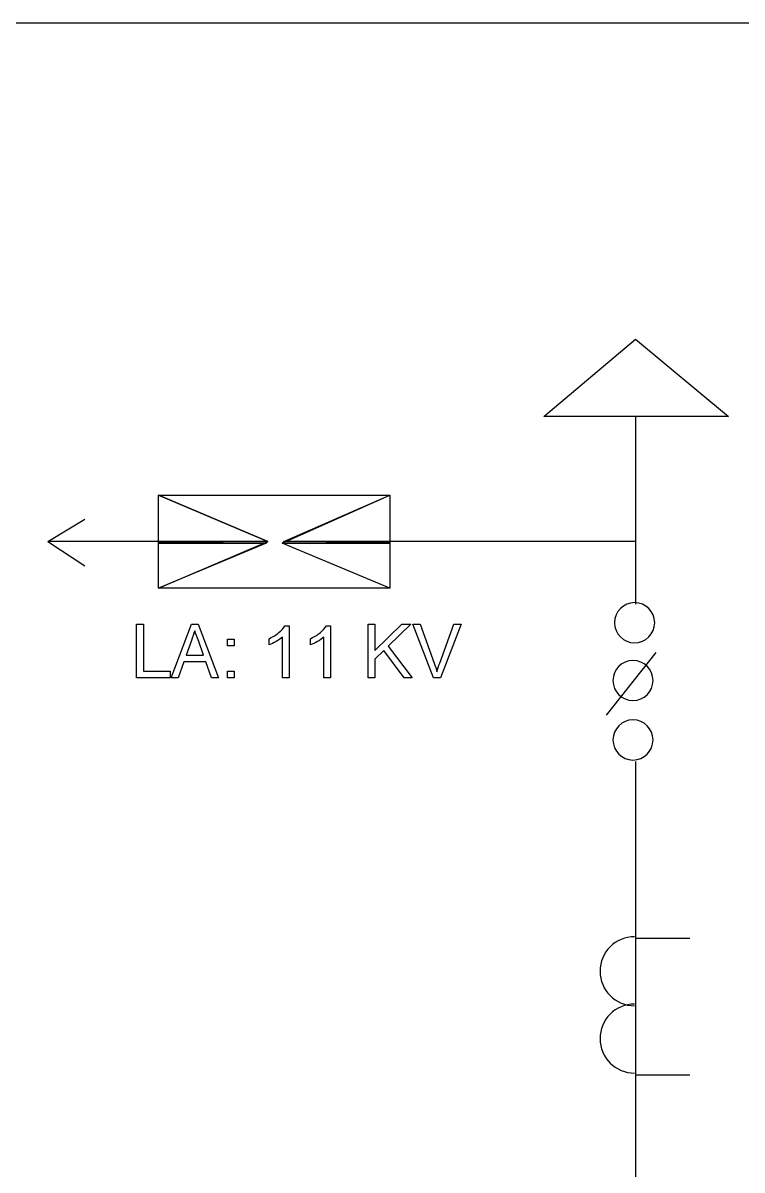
# Model space of a CAD drawing. Header units: millimetres. Extents: x 12 to 286, y 8 to 173.
# Drawn here: x 131.48 to 150.44, y 143.06 to 173.3 of the extents above; entities that cross this region are included whole.
import ezdxf

# ---------------------------------------------------------------- set-up
doc = ezdxf.new("R2010")
doc.units = ezdxf.units.MM
doc.layers.get('0').update_dxf_attribs({"linetype": 'CONTINUOUS'})

msp = doc.modelspace()

# ---------------------------------------------------------------- linework, layer by layer
at = {"color": 0}
for p, q in [((12.1212, 173.298), (286.06, 173.298)), ((145.218, 162.927), (147.63, 164.96)), ((147.63, 164.96), (150.086, 162.927)), ((150.086, 162.927), (145.218, 162.927)), ((147.63, 162.927), (147.63, 157.974)), ((135.057, 160.853), (137.936, 159.625)), ((135.057, 159.625), (135.057, 160.853)), ((135.057, 160.853), (137.936, 159.625)), ((135.057, 159.625), (135.057, 160.853)), ((137.936, 159.625), (135.057, 160.853)), ((135.057, 160.853), (141.154, 160.853)), ((135.057, 158.397), (135.057, 160.853)), ((138.316, 159.582), (141.154, 160.853)), ((138.359, 159.625), (141.154, 160.853)), ((138.359, 159.625), (141.154, 160.853)), ((141.154, 160.853), (141.154, 159.625)), ((141.154, 160.853), (141.154, 159.625)), ((141.154, 160.853), (141.154, 158.397)), ((132.136, 159.625), (133.11, 160.218)), ((135.057, 159.625), (132.136, 159.625)), ((132.136, 159.625), (133.11, 158.99)), ((137.936, 159.625), (135.057, 159.625)), ((137.936, 159.625), (135.057, 159.625)), ((137.936, 159.625), (135.057, 159.625)), ((135.057, 159.625), (137.893, 159.582)), ((135.057, 159.625), (137.893, 159.582)), ((135.057, 159.582), (135.057, 159.625)), ((137.936, 159.625), (135.057, 159.625)), ((135.057, 159.625), (137.893, 159.582)), ((135.057, 159.625), (137.893, 159.582)), ((135.057, 159.582), (135.057, 159.625)), ((135.057, 158.397), (137.936, 159.625)), ((135.057, 159.582), (137.893, 159.582)), ((137.893, 159.582), (135.057, 158.397)), ((135.057, 158.397), (135.057, 159.582)), ((135.057, 159.582), (137.893, 159.582)), ((137.893, 159.582), (135.057, 158.397)), ((135.057, 158.397), (135.057, 159.582)), ((137.893, 159.582), (135.057, 159.582)), ((137.893, 159.582), (135.057, 159.582)), ((137.893, 159.582), (137.936, 159.625)), ((137.893, 159.582), (137.936, 159.625)), ((138.359, 159.625), (138.316, 159.582)), ((138.359, 159.625), (138.316, 159.582)), ((138.316, 159.582), (141.154, 159.582)), ((138.316, 159.582), (141.154, 159.582)), ((141.154, 158.397), (138.316, 159.582)), ((138.316, 159.582), (141.154, 159.582)), ((138.316, 159.582), (141.154, 159.582)), ((141.154, 158.397), (138.316, 159.582)), ((141.154, 158.397), (138.316, 159.582)), ((141.154, 159.625), (138.359, 159.625)), ((141.154, 159.625), (138.359, 159.625)), ((141.154, 159.582), (138.359, 159.625)), ((141.154, 159.582), (138.359, 159.625)), ((138.359, 159.625), (141.154, 159.625)), ((141.154, 159.582), (138.359, 159.625)), ((138.359, 159.625), (141.154, 159.625)), ((141.154, 159.582), (138.359, 159.625)), ((147.63, 159.625), (141.154, 159.625)), ((141.154, 159.625), (141.154, 159.582)), ((141.154, 159.625), (141.154, 159.582)), ((141.154, 159.582), (141.154, 158.397)), ((141.154, 159.582), (141.154, 158.397)), ((141.154, 158.397), (135.057, 158.397)), ((134.479, 156.034), (134.479, 157.445)), ((134.479, 157.445), (134.655, 157.445)), ((134.655, 157.445), (134.655, 156.21)), ((135.387, 156.034), (135.928, 157.445)), ((135.928, 157.445), (136.098, 157.445)), ((136.098, 157.445), (136.639, 156.034)), ((138.387, 157.409), (138.501, 157.409)), ((138.501, 157.409), (138.501, 156.034)), ((139.481, 157.409), (139.594, 157.409)), ((139.594, 157.409), (139.594, 156.034)), ((140.582, 156.034), (140.582, 157.445)), ((140.582, 157.445), (140.758, 157.445)), ((140.758, 157.445), (140.758, 156.758)), ((140.758, 156.758), (141.471, 157.445)), ((141.71, 157.445), (141.115, 156.87)), ((141.471, 157.445), (141.71, 157.445)), ((142.309, 156.034), (141.764, 157.445)), ((141.764, 157.445), (141.957, 157.445)), ((141.957, 157.445), (142.325, 156.422)), ((142.472, 156.422), (142.839, 157.445)), ((143.032, 157.445), (142.489, 156.034)), ((142.839, 157.445), (143.032, 157.445)), ((135.924, 157.019), (135.786, 156.633)), ((136.24, 156.633), (136.114, 156.988)), ((136.878, 156.88), (136.878, 157.056)), ((136.878, 157.056), (137.054, 157.056)), ((137.054, 157.056), (137.054, 156.88)), ((137.972, 156.904), (137.972, 157.066)), ((138.325, 156.034), (138.325, 157.106)), ((139.065, 156.904), (139.065, 157.066)), ((139.417, 156.034), (139.417, 157.106)), ((137.054, 156.88), (136.878, 156.88)), ((140.993, 156.753), (140.758, 156.527)), ((141.534, 156.034), (140.993, 156.753)), ((141.115, 156.87), (141.746, 156.034)), ((146.868, 155.053), (148.18, 156.704)), ((135.724, 156.457), (135.573, 156.034)), ((136.303, 156.457), (135.724, 156.457)), ((135.786, 156.633), (136.24, 156.633)), ((136.455, 156.034), (136.303, 156.457)), ((140.758, 156.527), (140.758, 156.034)), ((134.655, 156.21), (135.36, 156.21)), ((135.36, 156.21), (135.36, 156.034)), ((136.878, 156.034), (136.878, 156.21)), ((136.878, 156.21), (137.054, 156.21)), ((137.054, 156.21), (137.054, 156.034)), ((135.36, 156.034), (134.479, 156.034)), ((135.573, 156.034), (135.387, 156.034)), ((136.639, 156.034), (136.455, 156.034)), ((137.054, 156.034), (136.878, 156.034)), ((138.501, 156.034), (138.325, 156.034)), ((139.594, 156.034), (139.417, 156.034)), ((140.758, 156.034), (140.582, 156.034)), ((141.746, 156.034), (141.534, 156.034)), ((142.489, 156.034), (142.309, 156.034)), ((147.63, 153.825), (147.63, 138.628)), ((147.63, 149.169), (149.069, 149.169)), ((147.63, 145.571), (149.069, 145.571))]:
    msp.add_line(p, q, dxfattribs=at)
for points in [[(147.61, 158.017), (147.318, 158.017), (147.081, 157.778), (147.081, 157.488)], [(148.139, 157.488), (148.139, 157.778), (147.901, 158.017), (147.61, 158.017)], [(136.014, 157.269), (135.979, 157.19), (135.956, 157.107), (135.924, 157.019)], [(136.114, 156.988), (136.067, 157.116), (136.039, 157.198), (136.014, 157.269)], [(138.23, 157.226), (138.3, 157.292), (138.356, 157.35), (138.387, 157.409)], [(139.324, 157.226), (139.394, 157.292), (139.449, 157.35), (139.481, 157.409)], [(147.081, 157.488), (147.081, 157.194), (147.318, 156.959), (147.61, 156.959)], [(147.61, 156.959), (147.901, 156.959), (148.139, 157.194), (148.139, 157.488)], [(137.972, 157.066), (138.07, 157.118), (138.157, 157.164), (138.23, 157.226)], [(138.157, 156.99), (138.085, 156.961), (138.026, 156.923), (137.972, 156.904)], [(138.325, 157.106), (138.282, 157.074), (138.225, 157.029), (138.157, 156.99)], [(139.065, 157.066), (139.164, 157.118), (139.25, 157.164), (139.324, 157.226)], [(139.251, 156.99), (139.179, 156.961), (139.12, 156.923), (139.065, 156.904)], [(139.417, 157.106), (139.375, 157.074), (139.32, 157.029), (139.251, 156.99)], [(142.325, 156.422), (142.35, 156.352), (142.379, 156.264), (142.398, 156.192)], [(142.398, 156.192), (142.413, 156.275), (142.444, 156.345), (142.472, 156.422)], [(147.567, 156.493), (147.275, 156.493), (147.038, 156.256), (147.038, 155.964)], [(148.096, 155.964), (148.096, 156.256), (147.859, 156.493), (147.567, 156.493)], [(147.038, 155.964), (147.038, 155.67), (147.275, 155.435), (147.567, 155.435)], [(147.567, 155.435), (147.859, 155.435), (148.096, 155.67), (148.096, 155.964)], [(147.567, 154.926), (147.275, 154.926), (147.038, 154.689), (147.038, 154.397)], [(148.096, 154.397), (148.096, 154.689), (147.859, 154.926), (147.567, 154.926)], [(147.038, 154.397), (147.038, 154.105), (147.275, 153.868), (147.567, 153.868)], [(147.567, 153.868), (147.859, 153.868), (148.096, 154.105), (148.096, 154.397)], [(147.61, 149.211), (147.107, 149.211), (146.699, 148.803), (146.699, 148.3)], [(146.699, 148.3), (146.699, 147.797), (147.107, 147.391), (147.61, 147.391)], [(147.61, 147.434), (147.107, 147.434), (146.699, 147.026), (146.699, 146.523)], [(146.699, 146.523), (146.699, 146.02), (147.107, 145.613), (147.61, 145.613)]]:
    msp.add_open_spline(points, degree=3, dxfattribs=at)

doc.saveas('drawing.dxf')
